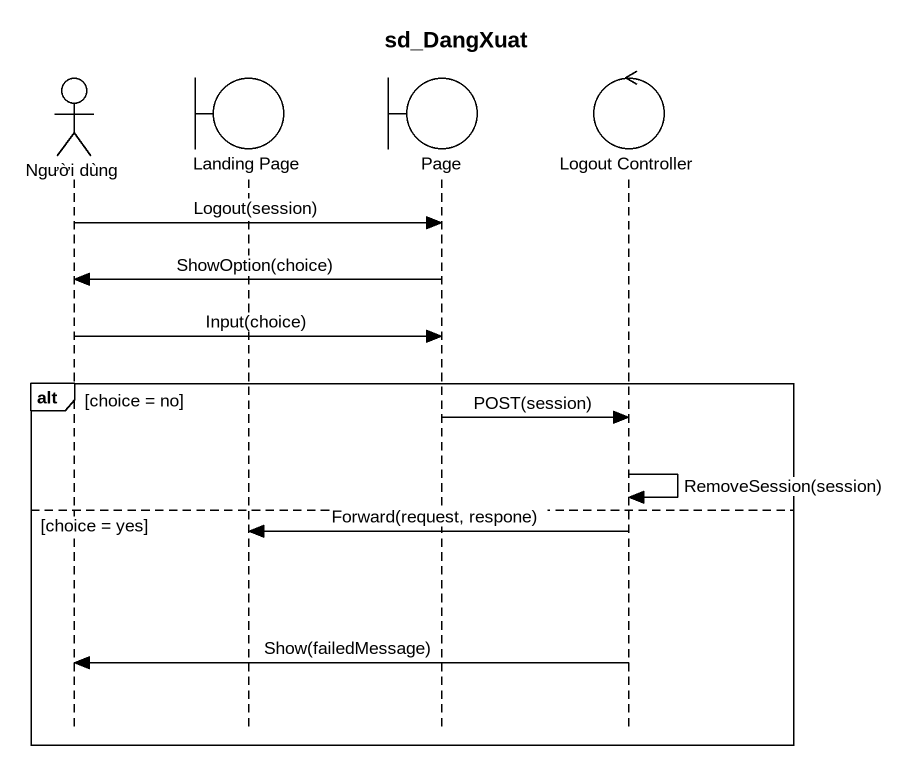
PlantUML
@startuml
title sd_DangXuat
hide footbox
actor "Người dùng" as Người_dùng
boundary "Landing Page" as Landing_Page
boundary "Page" as Page_
control "Logout Controller" as Logout_Controller

Người_dùng -> Page_ : Logout(session)
Page_ -> Người_dùng : ShowOption(choice)
Người_dùng -> Page_ : Input(choice)
alt choice = no
  Page_ -> Logout_Controller : POST(session)
  Logout_Controller -> Logout_Controller : RemoveSession(session)
else choice = yes
  Logout_Controller -> Landing_Page : Forward(request, respone)
  Logout_Controller -> Người_dùng : Show(failedMessage)
end
@enduml
